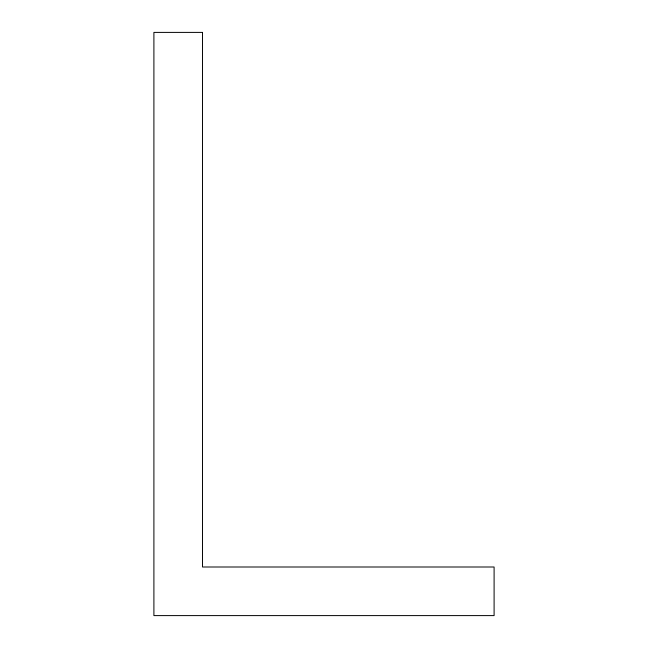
<?xml version="1.0" encoding="UTF-8"?>
<svg xmlns="http://www.w3.org/2000/svg" width="648" height="648" viewBox="0 0 648 648"><rect width="100%" height="100%" fill="white"/><g stroke="black" fill="none" stroke-linecap="round" stroke-linejoin="round"><path stroke-width="0.97" d="M202.5 32.4L153.9 32.4L153.9 615.6L494.1 615.6L494.1 567L202.5 567L202.5 32.4"/></g></svg>
